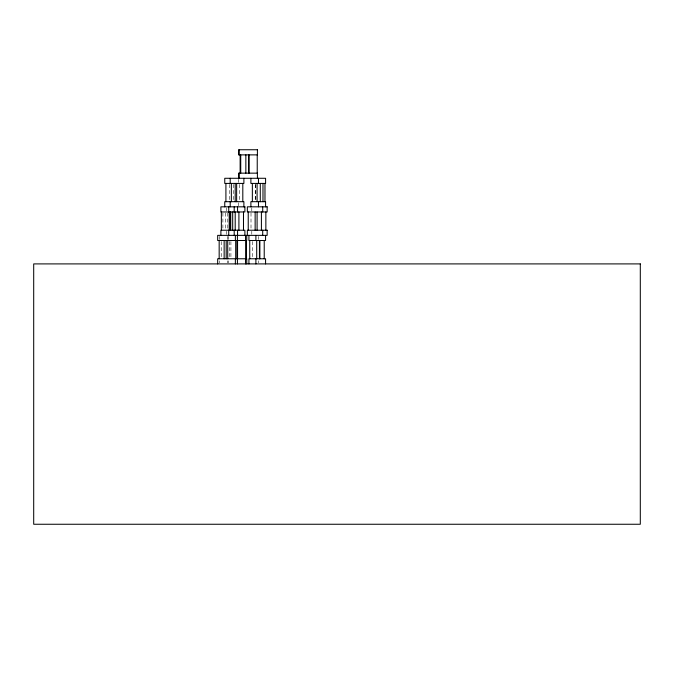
<?xml version="1.0" encoding="UTF-8"?>
<svg xmlns="http://www.w3.org/2000/svg" width="674" height="674" viewBox="0 0 674 674"><rect width="100%" height="100%" fill="white"/><g stroke="black" fill="none" stroke-linecap="round" stroke-linejoin="round"><path stroke-width="0.51" stroke-dasharray="3.37 2.53" d="M258.605 236.397L258.605 239.481M258.605 260.821L258.605 262.877M255.547 184.44L255.547 200.675M255.404 184.44L255.404 200.675M252.464 241.519L252.464 257.754M251.79 207.853L251.79 210.937M251.79 231.258L251.79 234.341M251.006 212.976L251.006 229.211M239.405 184.44L239.405 200.675M238.444 179.309L238.444 182.393M238.444 202.714L238.444 205.797M233.246 184.44L233.246 200.675M230.921 241.519L230.921 257.754M229.758 184.44L229.758 200.675M229.716 241.519L229.716 257.754M228.671 236.397L228.671 239.481M228.671 260.821L228.671 262.877M227.795 212.976L227.795 229.211M227.467 236.397L227.467 239.481M227.467 260.821L227.467 262.877M226.354 207.853L226.354 210.937M226.354 231.258L226.354 234.341M225.343 212.976L225.343 229.211M222.892 212.976L222.892 229.211M221.224 241.519L221.224 257.754M219.732 236.397L219.732 239.481M219.732 260.821L219.732 262.877"/><path stroke-width="1.01" d="M265.859 211.965L265.859 230.23M265.581 206.825L265.581 201.686L250.897 201.686L250.897 206.825M265.573 235.369L265.573 240.5L248.925 240.5L248.925 235.369M265.573 263.905L265.573 258.774L248.925 258.774L248.925 263.905M264.975 183.421L264.975 201.686M264.225 240.5L264.225 258.774M262.978 183.421L262.978 201.686M262.708 206.825L262.708 211.965M262.708 230.23L262.708 235.369M261.411 211.965L261.411 230.23M260.282 183.421L260.282 201.686M259.869 240.5L259.869 258.774M259.431 240.5L259.431 258.774M258.471 178.281L258.471 183.421M258.471 201.686L258.471 206.825M257.409 178.281L257.409 173.151L238.596 173.151L238.596 178.281M257.232 154.877L257.232 173.151M257.08 183.421L257.08 201.686M257.089 211.965L257.089 230.23M256.71 240.5L256.71 258.774M255.893 235.369L255.893 240.5M255.893 258.774L255.893 263.905M255.143 211.965L255.143 230.23M252.354 183.421L252.354 201.686M250.897 178.281L250.897 183.421L265.581 183.421L265.581 178.281L224.754 178.281L224.754 183.421L243.887 183.421L243.887 178.281M249.742 240.5L249.742 258.774M249.026 154.877L249.026 173.151M248.655 154.877L248.655 173.151M248.234 211.965L248.234 230.23M246.743 263.905L246.743 258.774L217.677 258.774L217.677 263.905M246.448 240.5L246.448 258.774M245.85 154.877L245.85 173.151M245.69 240.5L245.69 258.774M245.53 235.369L245.53 240.5M245.53 258.774L245.53 263.905M244.889 235.369L244.889 230.23L220.895 230.23L220.895 235.369M243.887 206.825L243.887 201.686L224.754 201.686L224.754 206.825M243.491 211.965L243.491 230.23M242.809 183.421L242.809 201.686M240.728 154.877L240.728 173.151M240.138 154.877L240.138 173.151M239.194 149.746L239.194 154.877M239.194 173.151L239.194 178.281M238.908 211.965L238.908 230.23M237.56 206.825L237.56 211.965M237.56 230.23L237.56 235.369M237.56 240.5L237.56 258.774M237.417 235.369L237.417 240.5M237.417 258.774L237.417 263.905M236.97 240.5L236.97 258.774M236.641 183.421L236.641 201.686M235.689 240.5L235.689 258.774M235.369 235.369L235.369 240.5M235.369 258.774L235.369 263.905M235.201 183.421L235.201 201.686M235.201 211.965L235.201 230.23M234.198 206.825L234.198 211.965M234.198 230.23L234.198 235.369M232.69 211.965L232.698 230.23M231.351 183.421L231.351 201.686M230.735 211.965L230.735 230.23M230.247 211.965L230.247 230.23M230.196 178.281L230.196 183.421M230.196 201.686L230.196 206.825M229.202 211.965L229.202 230.23M228.739 206.825L228.739 211.965M228.739 230.23L228.739 235.369M227.728 240.5L227.728 258.774M226.194 240.5L226.194 258.774M225.908 183.421L225.908 201.686M224.147 240.5L224.147 258.774M221.358 211.965L221.358 230.23M219.168 240.5L219.168 258.774M257.409 149.746L238.596 149.746L238.596 154.877L257.409 154.877L257.409 149.746M244.889 206.825L220.895 206.825L220.895 211.965L244.889 211.965L244.889 206.825M267.148 206.825L247.341 206.825L247.341 211.965L267.148 211.965L267.148 206.825M267.148 230.23L247.341 230.23L247.341 235.369L267.148 235.369L267.148 230.23M246.743 235.369L217.677 235.369L217.677 240.5L246.743 240.5L246.743 235.369M640.3 263.905L33.7 263.905L33.7 524.254L640.3 524.254L640.3 263.905"/></g></svg>
